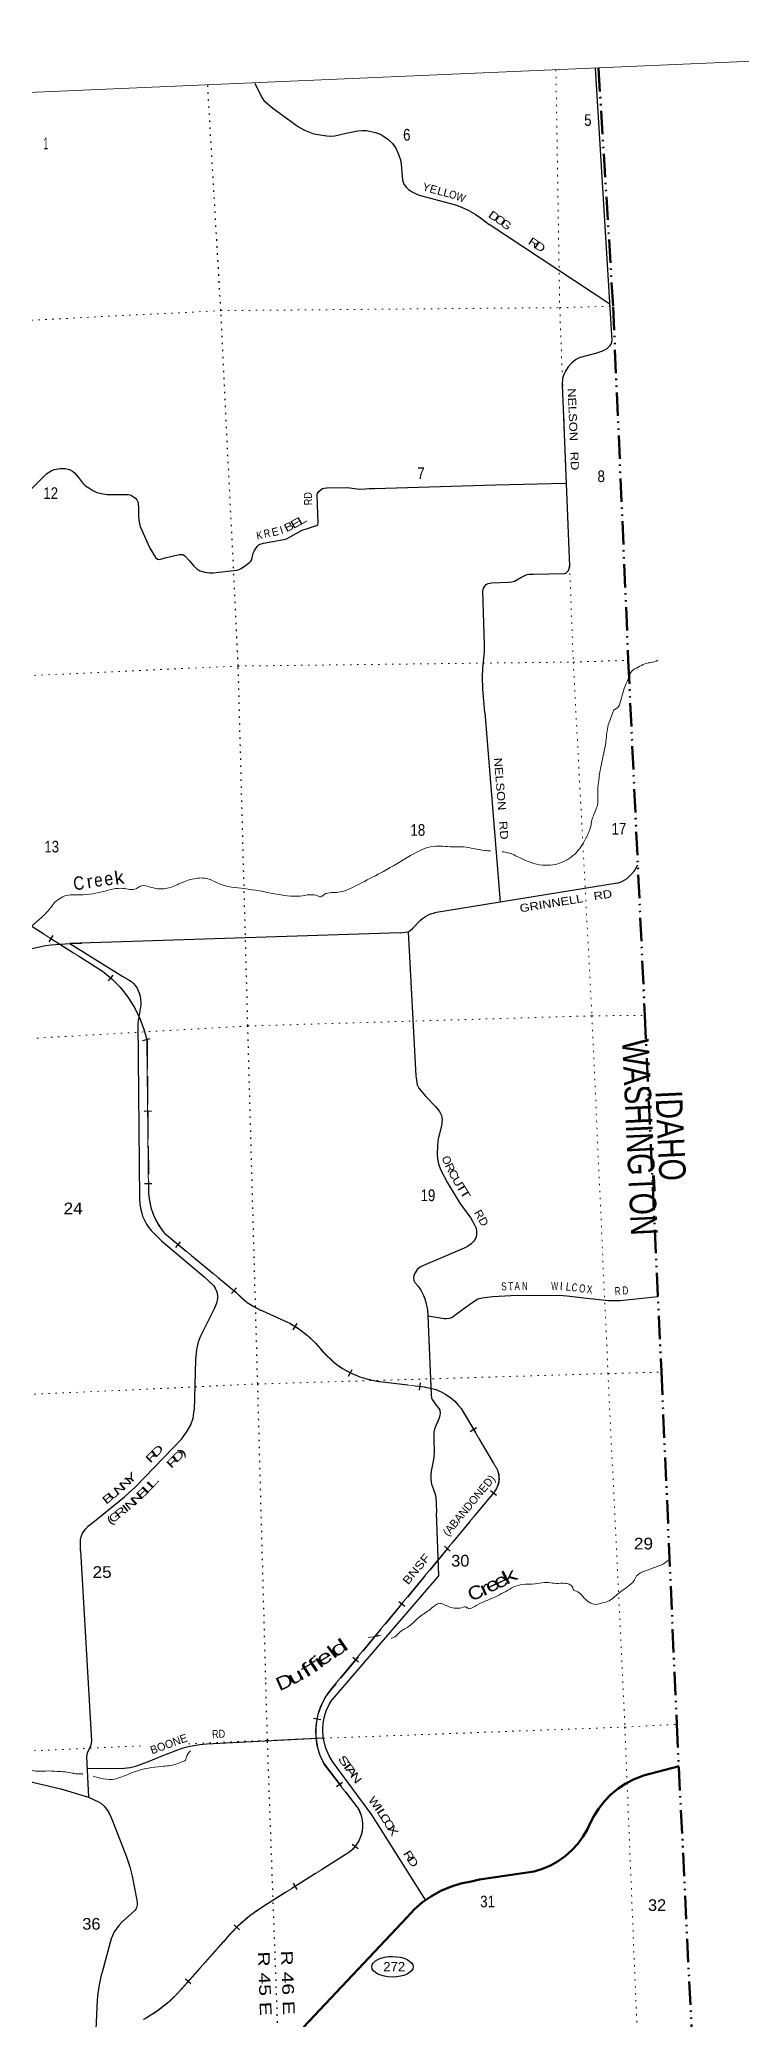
# Model space of a CAD drawing. Header units: feet. Extents: x 751810 to 1010326, y -353855 to -161247.
# Drawn here: x 984152 to 994679, y -190931 to -161247 of the extents above; entities that cross this region are included whole.
import ezdxf
from ezdxf.enums import TextEntityAlignment as Align

# ---------------------------------------------------------------- set-up
doc = ezdxf.new("R2010")
doc.units = ezdxf.units.FT
doc.header["$LTSCALE"] = 70
for name, pattern in [('DASH_DOUBLE_DOT', [9.2, 5, -1.2, 0.3, -1.2, 0.3, -1.2]), ('DOTTED', [1.5, 0.3, -1.2]), ('LONG_DASHED', [7.5, 6, -1.5])]:
    doc.linetypes.add(name, pattern=pattern)
for name, color, linetype, lineweight in [('10', 7, 'DASH_DOUBLE_DOT', 70), ('17', 7, 'Continuous', 25), ('23', 7, 'Continuous', 70), ('29', 7, 'Continuous', 25), ('34', 7, 'Continuous', 25), ('39', 7, 'Continuous', 13), ('4', 7, 'Continuous', 13), ('6', 7, 'DOTTED', 25), ('63', 7, 'Continuous', 25), ('7', 7, 'DOTTED', 13)]:
    doc.layers.add(name, color=color, linetype=linetype, lineweight=lineweight)
doc.layers.add('30', color=7, linetype='Continuous')
doc.layers.add('41', color=7, linetype='Continuous')

msp = doc.modelspace()

# ---------------------------------------------------------------- linework, layer by layer
at = {"layer": '10'}
msp.add_lwpolyline([(992535.03, -161673.29), (992755.25, -165252.37), (992982.4, -170553.84), (993230.25, -175876.85), (993478.85, -181217), (993709.38, -186505.24), (993966.19, -191789.76), (994270.91, -200101.18), (994386.69, -202546.61), (994593.41, -207414.19)], dxfattribs=at)
at = {"layer": '17'}
msp.add_ellipse((989445.44, -190141.53), major_axis=(-309.24, 1), ratio=0.500121, dxfattribs=at)
at = {"layer": '23'}
msp.add_lwpolyline([(988111.8, -191048.05), (989666.34, -189397.27), (989775.75, -189279.93), (989896.83, -189174.67), (990028.25, -189082.64), (990168.56, -189004.86), (990316.24, -188942.16), (990469.66, -188895.25), (990627.15, -188864.63), (990629.76, -188864.27), (990749.42, -188832.63), (991571.92, -188714.2), (991696.93, -188674.48), (991817.11, -188621.91), (991931.14, -188557.07), (992037.76, -188480.67), (992135.81, -188393.54), (992224.22, -188296.64), (992302.01, -188191.02), (992368.34, -188077.86), (992401.81, -188008.01), (992463.84, -187883.67), (992538.53, -187766.49), (992625.06, -187657.77), (992722.48, -187558.68), (992829.72, -187470.33), (992945.61, -187393.66), (993068.88, -187329.53), (993198.18, -187278.64), (993208.57, -187275.21), (993743.91, -187131.38)], dxfattribs=at)
at = {"layer": '29'}
for p, q in [((992690.32, -165203.49), (990897.57, -164016.46)), ((991990.71, -166419.46), (992102.65, -169142.28)), ((990830.43, -171334.6), (991062.19, -174179.57)), ((992820.16, -173892.69), (991062.19, -174179.57)), ((984603.81, -174801.55), (985399.08, -175293.09)), ((989973.68, -180382.54), (990024.79, -181563.06)), ((986492.96, -181042.28), (986470.24, -181797.5)), ((990102.79, -183336.07), (990135.36, -184279.6)), ((990135.63, -184278.82), (988542.64, -186131.94)), ((986660.7, -186798.22), (988404.29, -186707.4)), ((984860.81, -187170.35), (985420.78, -187162.1))]:
    msp.add_line(p, q, dxfattribs=at)
for points in [[(992484.62, -161675.49), (992733.4, -165756.04), (992729.39, -165756.16)], [(987378.29, -161897.64), (987483.25, -162115.56), (987514.61, -162159.48), (987554.33, -162197.12), (987650.48, -162274.5), (988035.1, -162554.74), (988081.08, -162579.83), (988127.07, -162602.84), (988198.15, -162634.21), (988250.4, -162653.03), (988323.56, -162671.85), (988461.53, -162690.67), (988520.05, -162692.76), (988582.76, -162688.58), (988749.98, -162650.93), (988927.67, -162615.38), (988992.46, -162609.11), (989053.09, -162609.11), (989101.16, -162617.47), (989191.05, -162640.48), (989251.66, -162661.39), (989297.65, -162684.39), (989374.99, -162740.86), (989443.97, -162805.69), (989494.14, -162874.7), (989531.76, -162956.26), (989565.21, -163050.37), (989577.75, -163119.39), (989594.47, -163353.61), (989615.37, -163412.16), (989657.18, -163462.36), (989684.35, -163491.63), (989730.34, -163525.09), (989799.32, -163558.56), (989847.4, -163577.38), (990388.79, -163725.87), (990482.86, -163761.41), (990581.1, -163805.34), (990687.71, -163861.8), (990765.05, -163918.26), (990897.57, -164016.46)], [(992733.4, -165756.04), (992723.68, -165802.51), (992700.68, -165842.26), (992681.87, -165865.25), (992658.88, -165884.08), (992604.52, -165913.36), (992564.81, -165927.99), (992491.65, -165951.01), (992261.71, -166013.74), (992224.09, -166028.38), (992192.73, -166047.2), (992127.93, -166097.4), (992081.95, -166151.77), (992040.14, -166218.69), (992015.06, -166266.79), (991994.15, -166327.44), (991990.71, -166419.46)], [(983969.38, -168044.43), (984262.03, -167751.65), (984324.74, -167709.82), (984370.72, -167693.09), (984462.7, -167676.36), (984533.77, -167676.36), (984600.66, -167693.09), (984646.65, -167718.19), (984671.73, -167739.1), (984734.44, -167814.39), (984797.15, -167893.86), (984838.97, -167935.68), (984889.13, -167969.14), (984951.84, -168006.79), (985010.37, -168036.07), (985081.44, -168052.8), (985160.87, -168065.35), (985240.31, -168067.44), (985478.6, -168069.53), (985507.87, -168073.71), (985528.77, -168084.17), (985574.75, -168111.35), (985593.57, -168128.09), (985610.3, -168146.91), (985629.1, -168186.64), (985637.46, -168287.03), (985635.38, -168366.5), (985637.46, -168408.32), (985645.83, -168479.43), (985662.55, -168546.35), (985800.51, -168860.05), (985892.48, -169010.62), (985919.67, -169035.72), (985946.83, -169039.9), (985984.47, -169029.44), (986034.63, -169014.81), (986247.84, -168968.8), (986272.93, -168966.7), (986300.11, -168968.79), (986323.09, -168981.35), (986398.34, -169060.82), (986465.23, -169140.29), (986509.14, -169182.11), (986557.21, -169211.39), (986628.29, -169232.3), (986699.36, -169240.67), (986757.88, -169240.67), (987109.06, -169203.03), (987144.59, -169192.57), (987175.95, -169177.93), (987242.84, -169131.92), (987307.64, -169079.64), (987320.18, -169065), (987334.81, -169039.9), (987356.02, -168946.14), (987368.26, -168918.61), (987395.43, -168878.87), (987417.07, -168845.58), (987438.32, -168823.99), (987460.96, -168810.03), (987510.4, -168797.31), (987652.54, -168772.21)], [(987652.54, -168772.21), (987817.68, -168742.94), (987857.39, -168730.39), (987909.65, -168703.2), (988078.97, -168607), (988106.14, -168596.54), (988154.22, -168581.9), (988304.72, -168531.71), (988325.63, -168514.98), (988329.81, -168498.25), (988313.08, -168075.8), (988321.45, -168050.71), (988342.35, -168021.43), (988369.52, -167996.33), (988396.7, -167977.51), (988421.78, -167971.24), (988459.41, -167964.96), (988752.05, -167962.87), (988804.31, -167967.05), (988877.47, -167979.6), (988956.91, -167985.88), (989034.25, -167981.69), (989094.87, -167977.51), (989173.65, -167978.09)], [(989173.65, -167978.09), (990990.55, -167921.37), (992040.77, -167896.94)], [(990830.43, -171334.6), (990802.66, -170986.91), (990796.38, -170798.7), (990802.66, -170677.39), (990823.56, -170420.17), (990827.74, -170321.87), (990798.48, -169518.8), (990811.02, -169472.79), (990823.56, -169445.6), (990852.82, -169414.23), (990882.09, -169399.59), (990928.08, -169389.14), (991183.1, -169380.77), (991237.44, -169376.58), (991275.07, -169364.04), (991371.23, -169309.67), (991429.75, -169280.38), (991463.2, -169267.84), (991494.55, -169261.56), (991555.18, -169259.48), (992027.59, -169251.11), (992040.13, -169246.92), (992056.85, -169238.56), (992086.12, -169205.1), (992096.57, -169180), (992102.65, -169142.28)], [(992820.16, -173892.69), (992844.96, -173886.53), (992874.22, -173875.02), (992930.65, -173843.66), (992963.06, -173822.74), (992982.92, -173806.01), (993024.72, -173762.1), (993068.62, -173715.04), (993083.24, -173695.18), (993102.07, -173665.89), (993125.82, -173618.22)], [(991062.19, -174179.57), (990076, -174340.51), (990078.01, -174340.45)], [(989680.16, -174623.63), (989711.54, -174602.8), (989750.21, -174569.35), (989863.09, -174450.14), (989893.41, -174425.03), (989942.52, -174393.67), (989974.93, -174375.89), (990007.33, -174360.21), (990035.55, -174349.75), (990076, -174340.51)], [(979939.84, -175688.7), (980155.47, -175563.76), (980268.34, -175508.35), (980402.13, -175459.2), (980508.74, -175428.88), (980602.81, -175413.19), (981643.81, -175296.07), (981932.27, -175262.61), (982199.84, -175208.23), (982475.77, -175149.68), (983447.81, -175000.15), (983554.39, -174978.19), (983755.06, -174932.18), (984014.27, -174877.8), (984240.06, -174830.74), (984327.82, -174819.24), (984603.81, -174801.55)], [(985697.54, -174765.3), (984603.81, -174801.55), (984786.14, -174795.76)], [(989559.98, -174637.17), (985697.54, -174765.3), (985697.48, -174763.29)], [(989559.98, -174637.17), (989633.15, -174629.99), (989680.16, -174623.63)], [(989680.16, -174623.63), (989797.16, -176781.29), (989800.77, -176815.39)], [(985399.08, -175293.09), (985482.23, -175341.23), (985528.51, -175370.34), (985561.56, -175398.11), (985588.01, -175427.22), (985613.13, -175468.22), (985644.86, -175543.63), (985659.41, -175588.6), (985666.02, -175633.58), (985668.66, -175685.17), (985668.37, -175717.89)], [(985668.37, -175717.89), (985627.79, -175986.69), (985648.8, -178628.44)], [(989800.77, -176815.39), (989817.67, -176919.39), (989841.46, -176969.66), (989947.24, -177091.36), (990090.04, -177244.81), (990150.86, -177318.88), (990179.95, -177377.09), (990190.53, -177437.93), (990179.95, -177530.54), (990132.35, -177726.32), (990119.13, -177826.84), (990116.48, -177964.43), (990118.39, -178025.97), (990134.85, -178104.2), (990166.73, -178189.31), (990269.85, -178387.73), (990454.96, -178694.62), (990618.91, -178916.86), (990677.11, -179017.38), (990694.47, -179059.4), (990704.07, -179100.87), (990706.82, -179134.89), (990704.07, -179177.59), (990692.97, -179213.16), (990677.11, -179244.9), (990658.6, -179268.71), (990624.2, -179303.12), (990568.69, -179340.15), (990518.43, -179366.62), (989873.2, -179641.76), (989817.68, -179689.37), (989783.29, -179737.01), (989767.45, -179774.03), (989762.15, -179811.07), (989767.42, -179853.41), (989781.99, -179881.17), (989825.6, -179932.78), (989870.58, -179998.9), (989910.22, -180075.65), (989931.4, -180127.22), (989945.95, -180182.78), (989961.81, -180247.6), (989969.75, -180299.19), (989973.68, -180382.54)], [(985648.8, -178628.44), (985654.13, -178703.86), (985664.71, -178768.67), (985683.22, -178842.75), (985697.76, -178885.1), (985718.92, -178936.68), (985754.62, -179005.46), (985785.03, -179053.09), (985824.69, -179102.04), (985978.06, -179255.49), (986618.01, -179789.92), (986760.81, -179927.49), (986784.63, -179964.53), (986808.46, -180019.55), (986821.65, -180075.65), (986819.02, -180122.73), (986805.79, -180189.41), (986771.39, -180276.72), (986559.83, -180694.74), (986528.13, -180774.1), (986506.95, -180885.22), (986492.96, -181042.28)], [(989973.68, -180382.54), (990219.64, -180419.57), (990256.65, -180422.22), (990304.25, -180416.92), (990338.63, -180401.05), (990362.43, -180387.82), (990515.81, -180271.41), (990685.05, -180149.71), (990727.36, -180128.55), (990788.18, -180110.03), (990949.49, -180091.51), (991219.22, -180075.64), (991949.07, -180072.99), (992060.14, -180080.93), (992361.6, -180117.97), (992684.21, -180149.71), (992755.61, -180152.36), (992858.74, -180149.71), (993432.54, -180092.48)], [(990024.79, -181563.06), (990030.08, -181611.32), (990040.65, -181637.78), (990098.83, -181719.8), (990141.14, -181772.71), (990153.04, -181797.85), (990159.65, -181838.86), (990157.01, -181871.93), (990143.79, -181915.58), (990088.25, -182042.58), (990075.03, -182082.27), (990067.1, -182124.6), (990067.1, -182227.78), (990069.74, -182439.44), (990061.81, -182534.69), (990024.78, -182711.95), (990019.5, -182767.52), (990019.49, -182817.78), (990026.11, -182878.64), (990032.72, -182907.74), (990075.03, -183026.8), (990088.26, -183073.1), (990094.87, -183111.46), (990101.47, -183177.61), (990104.12, -183333.71)], [(984764.29, -183903.96), (984764.3, -183737.28), (984774.86, -183694.95), (984796.02, -183639.39), (984843.63, -183573.25), (984885.93, -183530.92), (985023.45, -183419.8), (985425.41, -183097.03), (985594.65, -182938.28), (986287.49, -182223.95), (986316.58, -182181.61), (986357.65, -182124.23), (986422.35, -182014.94), (986456.73, -181914.4), (986470.24, -181797.5)], [(984764.29, -183903.96), (984928.24, -186753.38), (984921.08, -186816.48), (984864.77, -186938.57), (984855.67, -186989.41), (984885.04, -187598.24)], [(988404.29, -186707.4), (988402.4, -186578.74), (988407.69, -186488.79), (988423.55, -186390.89), (988450, -186306.23), (988494.96, -186208.34), (988542.64, -186131.94)], [(989938.33, -189139.87), (989137.57, -187861.94), (988545.2, -187062.92), (988494.96, -186980.9), (988444.71, -186864.49), (988404.29, -186707.4)], [(985420.78, -187162.1), (985466.37, -187158.82), (985508.68, -187152.2), (985552.98, -187142.94), (985594.64, -187131.71), (985811.48, -187052.34), (985975.44, -186986.2), (986292.77, -186864.5), (986344.99, -186847.28), (986385.98, -186836.7), (986464.66, -186822.17), (986557.21, -186808.94), (986660.7, -186798.22)], [(983980.03, -187358.89), (984469.56, -187473.46), (984885.04, -187598.24)], [(984885.04, -187598.24), (985037.57, -187668.28), (985069.31, -187686.8), (985119.27, -187734.91), (985172.16, -187798.41), (985206.54, -187856.61), (985246.21, -187951.86), (985457.76, -188491.59), (985505.37, -188645.04), (985542.39, -188782.62), (985611.14, -189142.44), (985613.79, -189183.45), (985613.79, -189219.17), (985605.6, -189258.05), (985595.02, -189279.22), (985584.7, -189293.25), (985532.61, -189340.59), (985389.01, -189465.22), (985338.77, -189520.78), (985272.65, -189618.67), (985227.7, -189721.86), (985193.32, -189830.33), (985087.54, -190243.07)], [(984193.06, -192597.69), (984194.98, -192428.52), (984208.2, -192351.79), (984229.35, -192285.65), (984298.12, -192145.42), (984388.03, -191989.32), (984440.92, -191907.3), (984517.61, -191804.11), (984567.85, -191753.84), (984615.46, -191711.52), (984816.44, -191552.77), (984888.96, -191496.28), (984916.46, -191478.29), (984951.31, -191449.59), (984967.18, -191433.71), (984978.81, -191402.49), (984990.98, -191304.07), (985022.71, -190637.33), (985030.64, -190542.09), (985051.8, -190412.44), (985087.54, -190243.07)]]:
    msp.add_lwpolyline(points, dxfattribs=at)
at = {"layer": '34', "lineweight": 13}
for p, q in [((983861.52, -174432.22), (985093.4, -175213.42)), ((985762.23, -176262.48), (985784.97, -178545.61)), ((986025.04, -179144.31), (987097.09, -180028.75)), ((987496.9, -180308.91), (987895.85, -180488.5)), ((988402.51, -180922.51), (988575.09, -181089.58)), ((990474.25, -181771.91), (991004.07, -182668.02)), ((988733.51, -188462.51), (987501.78, -189240.72))]:
    msp.add_line(p, q, dxfattribs=at)
for points in [[(989257.13, -181368.57), (989932.59, -181449.58), (989932.69, -181449.53)], [(990967.98, -183023.24), (990938.89, -183060.3), (988512.65, -185995.98)], [(988417.5, -187101.4), (988916.17, -187748.94), (988913.99, -187742.96)], [(986907.96, -189769.03), (986218.6, -190541.57), (986220.33, -190531.46)]]:
    msp.add_lwpolyline(points, dxfattribs=at)
for centre, radius, start, end in [((984047.42, -176618.02), 1751.28, 11.7136, 53.32565), ((986807.39, -178483.11), 1024.33, 183.49766, 220.20241), ((987907.91, -179297), 1092.19, 222.06541, 247.89427), ((987136.08, -181888.19), 1592.61, 37.32634, 61.50624), ((989423.67, -179988.26), 1390.32, 232.38536, 263.1204), ((989826.64, -182243.9), 801.36, 36.08542, 82.4026), ((990722.94, -182818.89), 319.06, 320.17454, 28.21553), ((989278.27, -186618.68), 986.88, 140.8771, 209.28358), ((988490.67, -188020.18), 504.6, 298.76691, 32.51652), ((988709.61, -191196.2), 2298.43, 121.70212, 141.61561), ((984821.99, -189245.29), 1905.48, 297.8191, 317.13382)]:
    msp.add_arc(centre, radius, start, end, dxfattribs=at)
at = {"layer": '39'}
for points in [[(991089.99, -173423.58), (991175.57, -173437.35), (991360.68, -173516.49), (991693.27, -173623.55), (992001.37, -173576.38), (992227.63, -173406.84), (992373.47, -173165.17), (992418.29, -173045.16), (992435.68, -172950.08), (992467.35, -172862.64), (992522.95, -172698.04), (992524.51, -172611.47), (992531, -172416.11), (992547.48, -172288.86), (992564.35, -172175.69), (992643.95, -171795.1), (992675.12, -171548.71), (992708.29, -171443.12), (992751.38, -171333.21), (992776.28, -171290.23), (992802.04, -171277.41), (992867.27, -171168.88), (992899.98, -171047.2), (992946.28, -170909.03), (992980.19, -170829.57), (993012.21, -170754.19), (993039.06, -170709.15), (993082.48, -170681.73), (993280.91, -170593.48), (993318.95, -170588.35), (993426.45, -170553.04)], [(982070.79, -175055.61), (982256.07, -175070.36), (982550.7, -175043.7), (982829.72, -174963.17), (983149.3, -174895.55), (983367.63, -174871.11), (983533.07, -174824.05), (983533.02, -174822.04), (983598.47, -174791.97), (983672.19, -174769.72), (983759.44, -174728.95), (983942.5, -174594.87), (983956.21, -174582.4), (983991.84, -174563.25), (984029.3, -174538.02), (984111.79, -174471.24), (984192.11, -174398.48), (984328.48, -174247.64), (984392.56, -174169.32), (984424.05, -174146.27), (984530.87, -174086.84), (984759.47, -174070.14), (985133.6, -174013.01), (985399.72, -173973.1), (985604.74, -173975.2), (985666, -173939.22), (985827.31, -173958.69), (986066.8, -173971.86), (986267.58, -173895.61), (986502.61, -173822.39), (986697.88, -173834.84), (986846.5, -173902.97), (987224.35, -173976.52), (987678.67, -174053.89), (988057.38, -174087.17), (988344.89, -174092.92), (988363.19, -174100.44), (988398.76, -174079.28), (988610.43, -174032.9), (988982.11, -173889.32), (989310.82, -173718.81), (989716, -173481.7), (990057.67, -173343.01), (990345.24, -173350.77), (990508.04, -173352.08), (990826.98, -173403.19), (990914.74, -173411.76)], [(989424.39, -185220.05), (989498.18, -185180.64), (989574.48, -185108.01), (989629.84, -185076.22), (989871.42, -184880.07), (990030.96, -184766.78), (990153.44, -184692.81), (990224.34, -184712.88), (990273.21, -184735.61), (990482.81, -184757.7), (990561.06, -184753.42), (990569.32, -184761.23), (990720.65, -184712.57), (990857.58, -184652.26), (991018.27, -184579.19), (991144.99, -184513.14), (991265.63, -184445.25), (991395.28, -184411.31), (991583.83, -184399.8), (991721.91, -184379.7), (991766.08, -184378.42), (991790.29, -184381.74), (991899.11, -184392.67), (992045.84, -184394.45), (992108.66, -184412.75), (992148.12, -184457.88), (992167.22, -184493.55), (992205.82, -184508.53), (992226.18, -184518), (992300.58, -184590.29), (992397.46, -184676.01), (992492.85, -184709.46), (992602.65, -184684.15), (992646.59, -184674.82), (992822.02, -184555.04), (992951.9, -184458.72), (993048.05, -184377.45), (993063.54, -184356.88), (993107.6, -184281.15), (993164.57, -184235.23), (993206.28, -184217.93), (993331.56, -184172.04), (993454.84, -184126.21), (993468.78, -184121.78), (993573.19, -184048.33)], [(989080.97, -185206.83), (989222.83, -185178.57), (989216.81, -185178.74), (989274.91, -185171.36)], [(982993.73, -186770.73), (983040.8, -186764.37), (983155.24, -186761.05), (983298.99, -186799.14), (983340.12, -186832.15), (983432.3, -186893.87), (983521.15, -186979.82), (983638.69, -187014.65), (983711.59, -187034.67), (983766.2, -187047.17), (983872.15, -187098.42), (984011.42, -187190.97), (984246.96, -187206.27), (984417.9, -187211.37), (984647.76, -187238.91), (984661.92, -187242.52), (984790.76, -187250.86), (984798.71, -187252.22)], [(984954.36, -187285.48), (985057.73, -187311.53), (985243.19, -187332.31), (985466.22, -187261.45), (985784.89, -187161.66), (985981.13, -187137.86), (986197.17, -187103.42), (986286.66, -187070.65), (986338.12, -187043), (986354.76, -186992.21), (986416.22, -186904.76)]]:
    msp.add_spline(points, degree=3, dxfattribs=at)
at = {"layer": '4'}
msp.add_lwpolyline([(751809.62, -170897.82), (783122.91, -169842.15), (814434.73, -168743.41), (845745, -167601.59), (877053.68, -166416.71), (908360.69, -165188.77), (939665.99, -163917.76), (970969.51, -162603.69), (1002271.19, -161246.56), (1010326.19, -344125.92), (978772.94, -345493.95), (947217.84, -346818.58), (915660.96, -348099.8), (884102.33, -349337.62), (852542.04, -350532.02), (820980.12, -351683.01), (789416.81, -352794.88), (757851.71, -353854.74)], close=True, dxfattribs=at)
msp.add_lwpolyline([(751809.62, -170897.82), (783122.91, -169842.15), (814434.73, -168743.41), (845745, -167601.59), (877053.68, -166416.71), (908360.69, -165188.77), (939665.99, -163917.76), (970969.51, -162603.69), (1002271.19, -161246.56), (1010326.19, -344125.92), (978772.94, -345493.95), (947217.84, -346818.58), (915660.96, -348099.8), (884102.33, -349337.62), (852542.04, -350532.02), (820980.12, -351683.01), (789416.81, -352794.88), (757851.71, -353854.74)], close=True, dxfattribs=at)
at = {"layer": '6'}
for points in [[(987544.5, -185831.7), (987423.55, -181403.64), (987274.88, -176035.5), (987131.43, -170639.04), (986871.36, -165310.35), (986673.35, -161928.22)], [(987762.93, -192134.68), (987569.46, -186745.7), (987544.5, -185831.7)]]:
    msp.add_lwpolyline(points, dxfattribs=at)
at = {"layer": '63'}
for p, q in [((984294.02, -174772.93), (984353.25, -174679.52)), ((985183.34, -175357.53), (985253.95, -175272.39)), ((985701.82, -176253.01), (985808.89, -176225.28)), ((985719.17, -177310.85), (985829.77, -177309.75)), ((985727.37, -178396.62), (985837.98, -178395.52)), ((986196.75, -179355.33), (986267.14, -179270.01)), ((987032.64, -180048.32), (987103.03, -179963)), ((987957.69, -180589.13), (988015.47, -180494.81)), ((988785.22, -181285.46), (988838.2, -181188.36)), ((989852.26, -181493.83), (989865.44, -181384.01)), ((990610.98, -182113.42), (990706.19, -182057.12)), ((990916.03, -183002.78), (991003.03, -183071.08)), ((990223.76, -183837.51), (990309.02, -183907.97)), ((989542.72, -184665.65), (989627.98, -184736.11)), ((988849, -185500.93), (988934.26, -185571.4)), ((988259.99, -186411.73), (988368.14, -186434.96)), ((988607.59, -187440.2), (988695.22, -187372.71)), ((988841.41, -188303.42), (988930.34, -188369.19)), ((987953.58, -188888.9), (988012.66, -188982.41)), ((987068.15, -189513.29), (987148.65, -189589.15)), ((986340.36, -190320.84), (986422.89, -190394.48))]:
    msp.add_line(p, q, dxfattribs=at)
at = {"layer": '63', "linetype": 'LONG_DASHED'}
for points in [[(983862.16, -174431.33), (985094.05, -175212.53), (985235.24, -175329.64), (985363.41, -175460.86), (985477.15, -175604.75), (985575.24, -175759.76), (985656.58, -175924.15), (985720.29, -176096.16), (985763.33, -176262.33), (985786.07, -178545.54), (985798.19, -178651.96), (985821.37, -178756.53), (985855.34, -178858.1), (985899.76, -178955.55), (985954.11, -179047.84), (986017.84, -179133.96), (986025.82, -179143.53), (987097.83, -180027.93), (987178.76, -180108.68), (987267.6, -180180.45), (987363.45, -180242.54), (987465.28, -180294.28), (987497.34, -180307.9), (987896.37, -180487.53), (988038.62, -180574.68), (988170.98, -180676.21), (988291.99, -180791.03), (988400.33, -180917.85), (988403.33, -180921.78), (988575.79, -181088.73), (988695.44, -181171.31), (988823.09, -181240.95), (988957.32, -181296.86), (989096.66, -181338.44), (989239.61, -181365.23), (989257.26, -181367.48), (989932.39, -181448.45), (989932.69, -181449.53), (989936.01, -181449.1), (990015.3, -181463.94), (990095.79, -181487.93), (990173.34, -181520.21), (990247.09, -181560.41), (990316.23, -181608.1), (990380.01, -181662.76), (990437.71, -181723.78), (990475.16, -181771.29), (991005.04, -182667.5), (991019.34, -182697.84), (991030.37, -182729.49), (991038.02, -182762.11), (991042.24, -182795.36), (991042.95, -182828.86), (991040.15, -182862.26), (991033.88, -182895.18), (991024.21, -182927.26), (991011.23, -182958.17), (990995.09, -182987.54), (990975.98, -183015.04), (990968.84, -183023.92), (990939.75, -183060.99), (988513.52, -185996.66), (988452.67, -186080.02), (988400.89, -186169.27), (988358.72, -186263.45), (988326.62, -186361.51), (988304.95, -186462.44)], [(988304.96, -186462.33), (988293.95, -186564.98), (988293.73, -186668.16), (988304.3, -186770.81), (988325.53, -186871.79), (988357.21, -186969.99), (988398.98, -187064.35), (988418.43, -187100.8), (988912.7, -187742.63), (988913.99, -187742.96), (988917.17, -187748.48), (988943.18, -187794.41), (988964.3, -187842.94), (988980.23, -187893.42), (988990.8, -187945.3), (988995.89, -187997.98), (988995.44, -188050.92), (988989.47, -188103.51), (988978.02, -188155.18), (988961.23, -188205.39), (988939.31, -188253.57), (988912.45, -188299.18), (988880.98, -188341.74), (988845.22, -188380.78), (988805.6, -188415.86), (988762.52, -188446.6), (988734.08, -188463.45), (987502.39, -189241.64), (987304.66, -189378.56), (987122.37, -189535.37), (986957.45, -189710.4), (986908.8, -189769.75), (986216.87, -190545.16), (986220.33, -190531.46), (986219.62, -190542.11), (986076.17, -190681.29), (985919.2, -190804.52), (985750.23, -190910.65), (985711.77, -190931.52)]]:
    msp.add_lwpolyline(points, dxfattribs=at)
at = {"layer": '7'}
for points in [[(991896.47, -161701.15), (991953.87, -165265.55), (992157.27, -170579.79), (992436.73, -175883.77), (992677.7, -181247.22), (992930.95, -186547.94), (993143.87, -191843.79)], [(971115.07, -166015.21), (975805.8, -165741.96), (981196.89, -165595.66), (986871.36, -165310.35), (991953.87, -165265.55), (992755.25, -165243.37)], [(981304.72, -170903.33), (981452.2, -170898.33), (987131.43, -170639.04), (992157.27, -170579.79), (992982.4, -170553.84)], [(971569.36, -176662.34), (976400.4, -176473.65), (981701.88, -176356.1), (987274.88, -176035.5), (992436.73, -175883.77), (993230.25, -175876.85)], [(974581.48, -181956.51), (976612.96, -181892.66), (981977.16, -181654.17), (987423.55, -181403.64), (992677.7, -181247.22), (993478.85, -181226)], [(986383.72, -186798.7), (987569.46, -186745.7), (992930.95, -186547.94), (993709.38, -186505.24)], [(979419.74, -187075.16), (982183.08, -186986.44), (985741.47, -186827.4)]]:
    msp.add_lwpolyline(points, dxfattribs=at)

# ---------------------------------------------------------------- texts
at = {"layer": '10', "width": 0.8}
for s, p in [('WASHINGTON', (992887.3, -176241.49)), ('IDAHO', (993388.04, -177012.85))]:
    msp.add_text(s, height=400, rotation=272.665, dxfattribs=at).set_placement(p)
at = {"layer": '17', "width": 1.05}
msp.add_text('272', height=140, dxfattribs=at).set_placement((989471.49, -190209.84), align=Align.CENTER)
at = {"layer": '30'}
for s, rotation, p in [('Y', 344.662, (989937.26, -163520.39)), ('E', 344.662, (990044.78, -163549.27)), ('E', 13.551, (987700.78, -168683.98)), ('I', 17.539, (987798.82, -168657.61)), ('O', 291.514, (990204.25, -178069.77)), ('I', 356.411, (991973.85, -179995.92))]:
    msp.add_text(s, height=120, rotation=rotation, dxfattribs=at).set_placement(p, align=Align.CENTER)
for s, rotation, width, p in [('L', 344.662, 1.1, (990152.77, -163578.38)), ('L', 344.662, 1.1, (990244.3, -163602.75)), ('O', 344.662, 0.9, (990335.38, -163628.51)), ('W', 339.303, 0.9, (990448.66, -163667.64)), ('D', 323.461, 1.4, (990934.12, -163943.97)), ('O', 323.99, 1.35, (991025.52, -164003.83)), ('G', 323.99, 1.3, (991112.72, -164066.72)), ('R', 326.49, 1.35, (991533.05, -164343.45)), ('D', 326.49, 1.35, (991624.84, -164403.3)), ('R', 11.014, 0.85, (987575.77, -168709.26)), ('B', 27.603, 1.3, (987917.75, -168602.36)), ('E', 29.603, 1.35, (988021.75, -168549.86)), ('L', 29.935, 1.5, (988117.65, -168496.97)), ('K', 9.888, 0.85, (987459.93, -168737.06)), ('R', 295.461, 1.15, (990256.23, -178185.92)), ('C', 297.461, 1.2, (990309.04, -178287.56)), ('U', 301.098, 1.25, (990370.78, -178398.74)), ('T', 301.098, 1.55, (990429.68, -178495.94)), ('T', 301.098, 1.55, (990484.7, -178583.91)), ('RD', 300.07, 1.1, (990727.15, -178944.51)), ('S', 3.367, 0.75, (991120.87, -180000.23)), ('T', 1.867, 0.85, (991220.03, -179997.04)), ('A', 0.208, 0.75, (991316.22, -179993.96)), ('N', 0.208, 0.65, (991430.13, -179993.54)), ('W', 0.208, 0.6, (991878.41, -179993.25)), ('L', 353.995, 0.9, (992079.21, -180004.95)), ('C', 352.995, 0.75, (992169.41, -180014.87)), ('O', 352.995, 0.75, (992285.19, -180030.31)), ('X', 354.381, 0.8, (992396.37, -180043.98)), ('R', 5.696, 0.75, (992827.31, -180068.87)), ('D', 5.696, 0.75, (992944.25, -180058.99)), ('R', 45.875, 1.65, (985878.11, -182531.13)), ('D', 45.875, 1.65, (985957.04, -182449.75)), ('R', 45.875, 1.65, (986191.68, -182610.01)), ('D', 45.875, 1.65, (986270.61, -182528.62)), (')', 45.875, 1.65, (986330.16, -182467.22)), ('N', 43.168, 1.6, (985479.36, -182936.56)), ('Y', 43.168, 1.75, (985559.66, -182861.42)), ('B', 38.764, 1.6, (985215.55, -183162.95)), ('U', 38.764, 1.5, (985300.22, -183094.4)), ('N', 38.764, 1.45, (985386.99, -183023.89)), ('N', 39.764, 1.5, (985556.6, -183248.49)), ('N', 43.168, 1.6, (985651.04, -183159.6)), ('E', 43.168, 1.75, (985733.4, -183082.35)), ('L', 45.875, 2.05, (985814.38, -182998.99)), ('L', 45.875, 2.05, (985889.38, -182921.67)), ('(', 38.764, 1.4, (985246.19, -183497.44)), ('G', 38.764, 1.35, (985313.6, -183443.31)), ('R', 38.764, 1.45, (985402.01, -183372.32)), ('I', 38.764, 1.65, (985476.05, -183312.86)), ('S', 306.552, 1.55, (988668.7, -187091.17)), ('T', 306.552, 1.75, (988725.3, -187171.81)), ('A', 306.552, 1.55, (988784.1, -187250.83)), ('N', 306.552, 1.4, (988852.76, -187343.44)), ('W', 306.552, 1.15, (989127.09, -187713.46)), ('I', 306.552, 1.55, (989188.41, -187796.2)), ('L', 302.072, 1.6, (989238.91, -187873)), ('C', 302.072, 1.3, (989288.25, -187951.99)), ('O', 302.072, 1.25, (989345.35, -188042.82)), ('X', 302.072, 1.4, (989401.32, -188131.29)), ('R', 302.072, 1.3, (989640.42, -188506.51)), ('D', 302.072, 1.3, (989702, -188601.23))]:
    msp.add_text(s, height=120, rotation=rotation, dxfattribs=dict(at, width=width)).set_placement(p, align=Align.CENTER)
for s, rotation, width, p in [('NELSON   RD', 272.354, 1.2, (992073.13, -166476.56)), ('RD', 92.268, 0.85, (988241.11, -168226)), ('NELSON   RD', 274.657, 1.2, (990966.4, -172018.39)), ('GRINNELL   RD', 9.268, 1.2, (991363.23, -174333.09)), ('RD', 2.982, 0.85, (986741.52, -186714.95))]:
    msp.add_text(s, height=120, rotation=rotation, dxfattribs=dict(at, width=width)).set_placement(p)
msp.add_text('BOONE', height=120, rotation=20.104, dxfattribs=at).set_placement((985838.12, -186956.52))
at = {"layer": '41'}
for s, rotation, width, p in [('C', 6.566, 0.85, (984750.92, -173992.72)), ('e', 6.676, 0.85, (985044.32, -173944.87)), ('e', 8.566, 0.9, (985202.37, -173922.99)), ('k', 8.386, 1.05, (985359.92, -173909.26)), ('e', 23.888, 1.3, (990977.67, -184500.98)), ('e', 25.146, 1.35, (991108.82, -184441.78)), ('k', 27.46, 1.6, (991244.1, -184370.25)), ('C', 23.697, 1.2, (990730.85, -184621.33)), ('r', 24.186, 1.45, (990866.7, -184560.27)), ('d', 34.427, 1.8, (988693.82, -185441.32)), ('f', 34.332, 1.85, (988315.15, -185707.61)), ('i', 36.373, 1.55, (988393.58, -185644.56)), ('e', 32.156, 1.55, (988471.49, -185586.29)), ('l', 36.893, 1.5, (988598.57, -185504.33)), ('D', 23.917, 1.3, (987863.63, -185960.3)), ('u', 28.106, 1.55, (988038.14, -185870.43)), ('f', 31.854, 1.75, (988202.79, -185778.4))]:
    msp.add_text(s, height=200, rotation=rotation, dxfattribs=dict(at, width=width)).set_placement(p, align=Align.CENTER)
msp.add_text('r', height=200, rotation=8.688, dxfattribs=at).set_placement((984917.37, -173967.1), align=Align.CENTER)
at = {"layer": '6', "width": 1.35}
for s, p in [('R 45 E', (987424.67, -189915)), ('R 46 E', (987771.33, -189901.22))]:
    msp.add_text(s, height=175, rotation=272.056, dxfattribs=at).set_placement(p)
at = {"layer": '63'}
msp.add_text('(ABANDONED)', height=120, rotation=50.427, dxfattribs=at).set_placement((990280.76, -183695.19))
at = {"layer": '63', "width": 1.25}
msp.add_text('BNSF', height=120, rotation=50.427, dxfattribs=at).set_placement((989678.73, -184422.98))
at = {"layer": '7'}
for s, width, p in [('5', 0.85, (992320.44, -162540.52)), ('6', 0.85, (989604.68, -162760.89)), ('1', 0.4, (984214.13, -162890.15)), ('7', 0.85, (989817.09, -167836.96)), ('8', 0.85, (992520.57, -167881.01)), ('12', 0.85, (984207.93, -168134.45)), ('18', 0.85, (989715.23, -173184.09)), ('17', 0.85, (992730.68, -173165.86)), ('13', 0.85, (984222.64, -173434.29)), ('24', 1.1, (984511.9, -178859.11)), ('19', 0.85, (989866.87, -178661.62)), ('29', 1.1, (993066.71, -183884.13)), ('30', 1.05, (990326.09, -184140.73)), ('25', 1.1, (984946.57, -184310.82)), ('31', 0.85, (990760.69, -189250.9)), ('32', 1.05, (993277.29, -189304.03)), ('36', 1.05, (984792.3, -189585.29))]:
    msp.add_text(s, height=175, dxfattribs=dict(at, width=width)).set_placement(p)

doc.saveas('drawing.dxf')
